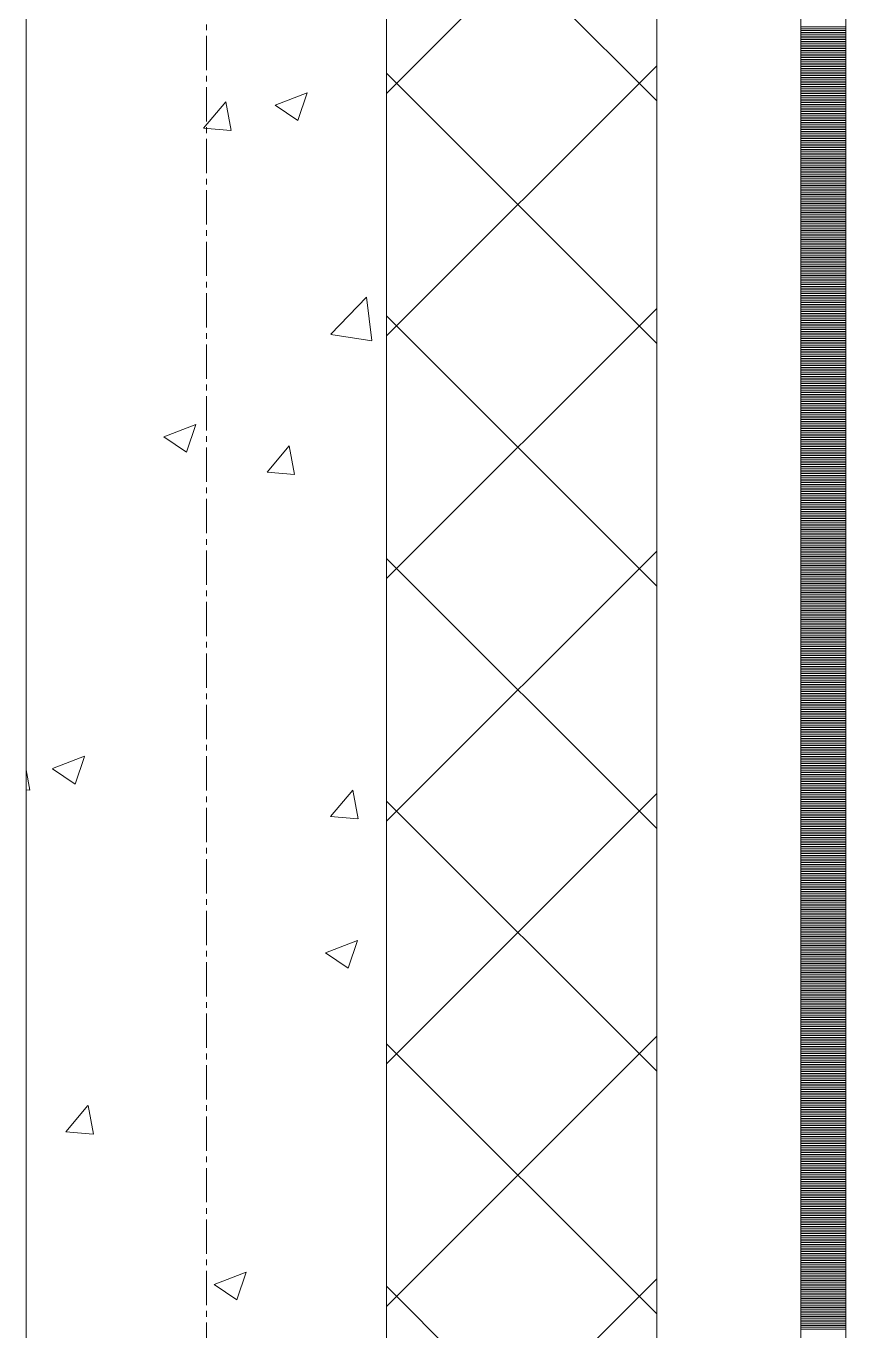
# Model space of a CAD drawing. Header units: millimetres. Extents: x -231292 to 573618, y -153144 to 564035.
# Drawn here: x 28883 to 29338, y -109695 to -108971 of the extents above; entities that cross this region are included whole.
import ezdxf

# ---------------------------------------------------------------- set-up
doc = ezdxf.new("R2010")
doc.units = ezdxf.units.MM
doc.linetypes.add('CENTER2', pattern=[28.575, 19.05, -3.175, 3.175, -3.175])
doc.layers.get('0').update_dxf_attribs({"color": 250})
for name, color, linetype, lineweight in [('АР_Стены ПЕНОблок', 250, 'Continuous', 20), ('АР_Тонкая', 250, 'Continuous', 5), ('АР_Утеплитель', 250, 'Continuous', 0), ('АР_Штриховка', 250, 'Continuous', 0), ('РД_Оси_100', 250, 'Continuous', 0)]:
    doc.layers.add(name, color=color, linetype=linetype, lineweight=lineweight)

# ---------------------------------------------------------------- blocks, each defined once
blk = doc.blocks.new('оси_рен')
at = {"layer": 'РД_Оси_100', "color": 251, "linetype": 'CENTER2', "true_color": 0x636466}
blk.add_line((1215752.916, 135558.25), (1215752.916, 223268.25), dxfattribs=at)

msp = doc.modelspace()

# ---------------------------------------------------------------- linework, layer by layer
at = {"layer": 'АР_Стены ПЕНОблок', "color": 18, "linetype": 'Continuous', "lineweight": 20, "true_color": 0x000000}
for p, q in [((28883.458, -100645.283), (28883.458, -110845.283)), ((29083.458, -110845.283), (29083.458, -100645.283))]:
    msp.add_line(p, q, dxfattribs=at)
at = {"layer": 'АР_Тонкая', "color": 18, "linetype": 'Continuous', "lineweight": 5, "true_color": 0x000000}
for p, q in [((29233.458, -100645.283), (29233.458, -110845.283)), ((29313.458, -110845.283), (29313.458, -100645.283)), ((29313.458, -100645.283), (29313.458, -110845.283)), ((29338.458, -110845.283), (29338.458, -100645.283))]:
    msp.add_line(p, q, dxfattribs=at)
at = {"layer": 'АР_Утеплитель', "color": 18, "linetype": 'Continuous', "lineweight": 0, "true_color": 0x000000}
for p, q in [((29083.458, -100645.283), (29083.458, -110845.283)), ((29233.458, -110845.283), (29233.458, -100645.283))]:
    msp.add_line(p, q, dxfattribs=at)
at = {"layer": 'АР_Штриховка', "color": 18, "linetype": 'Continuous', "lineweight": 0, "true_color": 0x000000}
for p, q in [((29083.458, -109008.138), (29233.458, -108858.138)), ((29233.458, -109012.281), (29083.458, -108862.281)), ((29313.458, -108971.283), (29338.458, -108971.283)), ((29313.458, -108972.283), (29338.458, -108972.283)), ((29313.458, -108973.283), (29338.458, -108973.283)), ((29313.458, -108974.283), (29338.458, -108974.283)), ((29313.458, -108975.283), (29338.458, -108975.283)), ((29313.458, -108976.283), (29338.458, -108976.283)), ((29313.458, -108977.283), (29338.458, -108977.283)), ((29313.458, -108978.283), (29338.458, -108978.283)), ((29313.458, -108979.283), (29338.458, -108979.283)), ((29313.458, -108980.283), (29338.458, -108980.283)), ((29313.458, -108981.283), (29338.458, -108981.283)), ((29313.458, -108982.283), (29338.458, -108982.283)), ((29313.458, -108983.283), (29338.458, -108983.283)), ((29313.458, -108984.283), (29338.458, -108984.283)), ((29313.458, -108985.283), (29338.458, -108985.283)), ((29313.458, -108986.283), (29338.458, -108986.283)), ((29083.458, -109142.842), (29233.458, -108992.842)), ((29313.458, -108987.283), (29338.458, -108987.283)), ((29313.458, -108988.283), (29338.458, -108988.283)), ((29313.458, -108989.283), (29338.458, -108989.283)), ((29313.458, -108990.283), (29338.458, -108990.283)), ((29313.458, -108991.283), (29338.458, -108991.283)), ((29313.458, -108992.283), (29338.458, -108992.283)), ((29313.458, -108993.283), (29338.458, -108993.283)), ((29233.458, -109146.985), (29083.458, -108996.985)), ((29313.458, -108994.283), (29338.458, -108994.283)), ((29313.458, -108995.283), (29338.458, -108995.283)), ((29313.458, -108996.283), (29338.458, -108996.283)), ((29313.458, -108997.283), (29338.458, -108997.283)), ((29313.458, -108998.283), (29338.458, -108998.283)), ((29313.458, -108999.283), (29338.458, -108999.283)), ((29313.458, -109000.283), (29338.458, -109000.283)), ((29021.651, -109014.684), (29039.435, -109007.857)), ((29034.27, -109023.251), (29039.42, -109007.902)), ((29313.458, -109001.283), (29338.458, -109001.283)), ((29313.458, -109002.283), (29338.458, -109002.283)), ((29313.458, -109003.283), (29338.458, -109003.283)), ((29313.458, -109004.283), (29338.458, -109004.283)), ((29313.458, -109005.283), (29338.458, -109005.283)), ((29313.458, -109006.283), (29338.458, -109006.283)), ((29313.458, -109007.283), (29338.458, -109007.283)), ((28981.975, -109027.454), (28994.22, -109012.861)), ((28997.227, -109028.771), (28994.29, -109012.85)), ((29021.631, -109014.727), (29034.266, -109023.249)), ((29313.458, -109008.283), (29338.458, -109008.283)), ((29313.458, -109009.283), (29338.458, -109009.283)), ((29313.458, -109010.283), (29338.458, -109010.283)), ((29313.458, -109011.283), (29338.458, -109011.283)), ((29313.458, -109012.283), (29338.458, -109012.283)), ((29313.458, -109013.283), (29338.458, -109013.283)), ((29313.458, -109014.283), (29338.458, -109014.283)), ((29313.458, -109015.283), (29338.458, -109015.283)), ((29313.458, -109016.283), (29338.458, -109016.283)), ((29313.458, -109017.283), (29338.458, -109017.283)), ((29313.458, -109018.283), (29338.458, -109018.283)), ((29313.458, -109019.283), (29338.458, -109019.283)), ((29313.458, -109020.283), (29338.458, -109020.283)), ((29313.458, -109021.283), (29338.458, -109021.283)), ((29313.458, -109022.283), (29338.458, -109022.283)), ((28981.975, -109027.456), (28997.157, -109028.784)), ((29313.458, -109023.283), (29338.458, -109023.283)), ((29313.458, -109024.283), (29338.458, -109024.283)), ((29313.458, -109025.283), (29338.458, -109025.283)), ((29313.458, -109026.283), (29338.458, -109026.283)), ((29313.458, -109027.283), (29338.458, -109027.283)), ((29313.458, -109028.283), (29338.458, -109028.283)), ((29313.458, -109029.283), (29338.458, -109029.283)), ((29313.458, -109030.283), (29338.458, -109030.283)), ((29313.458, -109031.283), (29338.458, -109031.283)), ((29313.458, -109032.283), (29338.458, -109032.283)), ((29313.458, -109033.283), (29338.458, -109033.283)), ((29313.458, -109034.283), (29338.458, -109034.283)), ((29313.458, -109035.283), (29338.458, -109035.283)), ((29313.458, -109036.283), (29338.458, -109036.283)), ((29313.458, -109037.283), (29338.458, -109037.283)), ((29313.458, -109038.283), (29338.458, -109038.283)), ((29313.458, -109039.283), (29338.458, -109039.283)), ((29313.458, -109040.283), (29338.458, -109040.283)), ((29313.458, -109041.283), (29338.458, -109041.283)), ((29313.458, -109042.283), (29338.458, -109042.283)), ((29313.458, -109043.283), (29338.458, -109043.283)), ((29313.458, -109044.283), (29338.458, -109044.283)), ((29313.458, -109045.283), (29338.458, -109045.283)), ((29313.458, -109046.283), (29338.458, -109046.283)), ((29313.458, -109047.283), (29338.458, -109047.283)), ((29313.458, -109048.283), (29338.458, -109048.283)), ((29313.458, -109049.283), (29338.458, -109049.283)), ((29313.458, -109050.283), (29338.458, -109050.283)), ((29313.458, -109051.283), (29338.458, -109051.283)), ((29313.458, -109052.283), (29338.458, -109052.283)), ((29313.458, -109053.283), (29338.458, -109053.283)), ((29313.458, -109054.283), (29338.458, -109054.283)), ((29313.458, -109055.283), (29338.458, -109055.283)), ((29313.458, -109056.283), (29338.458, -109056.283)), ((29313.458, -109057.283), (29338.458, -109057.283)), ((29313.458, -109058.283), (29338.458, -109058.283)), ((29313.458, -109059.283), (29338.458, -109059.283)), ((29313.458, -109060.283), (29338.458, -109060.283)), ((29313.458, -109061.283), (29338.458, -109061.283)), ((29313.458, -109062.283), (29338.458, -109062.283)), ((29313.458, -109063.283), (29338.458, -109063.283)), ((29313.458, -109064.283), (29338.458, -109064.283)), ((29313.458, -109065.283), (29338.458, -109065.283)), ((29313.458, -109066.283), (29338.458, -109066.283)), ((29313.458, -109067.283), (29338.458, -109067.283)), ((29313.458, -109068.283), (29338.458, -109068.283)), ((29313.458, -109069.283), (29338.458, -109069.283)), ((29313.458, -109070.283), (29338.458, -109070.283)), ((29313.458, -109071.283), (29338.458, -109071.283)), ((29313.458, -109072.283), (29338.458, -109072.283)), ((29313.458, -109073.283), (29338.458, -109073.283)), ((29313.458, -109074.283), (29338.458, -109074.283)), ((29313.458, -109075.283), (29338.458, -109075.283)), ((29313.458, -109076.283), (29338.458, -109076.283)), ((29313.458, -109077.283), (29338.458, -109077.283)), ((29313.458, -109078.283), (29338.458, -109078.283)), ((29313.458, -109079.283), (29338.458, -109079.283)), ((29313.458, -109080.283), (29338.458, -109080.283)), ((29313.458, -109081.283), (29338.458, -109081.283)), ((29313.458, -109082.283), (29338.458, -109082.283)), ((29313.458, -109083.283), (29338.458, -109083.283)), ((29313.458, -109084.283), (29338.458, -109084.283)), ((29313.458, -109085.283), (29338.458, -109085.283)), ((29313.458, -109086.283), (29338.458, -109086.283)), ((29313.458, -109087.283), (29338.458, -109087.283)), ((29313.458, -109088.283), (29338.458, -109088.283)), ((29313.458, -109089.283), (29338.458, -109089.283)), ((29313.458, -109090.283), (29338.458, -109090.283)), ((29313.458, -109091.283), (29338.458, -109091.283)), ((29313.458, -109092.283), (29338.458, -109092.283)), ((29313.458, -109093.283), (29338.458, -109093.283)), ((29313.458, -109094.283), (29338.458, -109094.283)), ((29313.458, -109095.283), (29338.458, -109095.283)), ((29313.458, -109096.283), (29338.458, -109096.283)), ((29313.458, -109097.283), (29338.458, -109097.283)), ((29313.458, -109098.283), (29338.458, -109098.283)), ((29313.458, -109099.283), (29338.458, -109099.283)), ((29313.458, -109100.283), (29338.458, -109100.283)), ((29313.458, -109101.283), (29338.458, -109101.283)), ((29313.458, -109102.283), (29338.458, -109102.283)), ((29313.458, -109103.283), (29338.458, -109103.283)), ((29313.458, -109104.283), (29338.458, -109104.283)), ((29313.458, -109105.283), (29338.458, -109105.283)), ((29313.458, -109106.283), (29338.458, -109106.283)), ((29313.458, -109107.283), (29338.458, -109107.283)), ((29313.458, -109108.283), (29338.458, -109108.283)), ((29313.458, -109109.283), (29338.458, -109109.283)), ((29313.458, -109110.283), (29338.458, -109110.283)), ((29313.458, -109111.283), (29338.458, -109111.283)), ((29313.458, -109112.283), (29338.458, -109112.283)), ((29313.458, -109113.283), (29338.458, -109113.283)), ((29313.458, -109114.283), (29338.458, -109114.283)), ((29313.458, -109115.283), (29338.458, -109115.283)), ((29313.458, -109116.283), (29338.458, -109116.283)), ((29052.652, -109141.92), (29072.435, -109121.301)), ((29075.261, -109145.421), (29072.455, -109121.299)), ((29313.458, -109117.283), (29338.458, -109117.283)), ((29313.458, -109118.283), (29338.458, -109118.283)), ((29313.458, -109119.283), (29338.458, -109119.283)), ((29313.458, -109120.283), (29338.458, -109120.283)), ((29313.458, -109121.283), (29338.458, -109121.283)), ((29313.458, -109122.283), (29338.458, -109122.283)), ((29313.458, -109123.283), (29338.458, -109123.283)), ((29083.458, -109277.545), (29233.458, -109127.545)), ((29313.458, -109124.283), (29338.458, -109124.283)), ((29313.458, -109125.283), (29338.458, -109125.283)), ((29313.458, -109126.283), (29338.458, -109126.283)), ((29313.458, -109127.283), (29338.458, -109127.283)), ((29313.458, -109128.283), (29338.458, -109128.283)), ((29313.458, -109129.283), (29338.458, -109129.283)), ((29313.458, -109130.283), (29338.458, -109130.283)), ((29313.458, -109131.283), (29338.458, -109131.283)), ((29233.458, -109281.689), (29083.458, -109131.689)), ((29313.458, -109132.283), (29338.458, -109132.283)), ((29313.458, -109133.283), (29338.458, -109133.283)), ((29313.458, -109134.283), (29338.458, -109134.283)), ((29313.458, -109135.283), (29338.458, -109135.283)), ((29313.458, -109136.283), (29338.458, -109136.283)), ((29313.458, -109137.283), (29338.458, -109137.283)), ((29313.458, -109138.283), (29338.458, -109138.283)), ((29052.666, -109141.951), (29075.256, -109145.454)), ((29313.458, -109139.283), (29338.458, -109139.283)), ((29313.458, -109140.283), (29338.458, -109140.283)), ((29313.458, -109141.283), (29338.458, -109141.283)), ((29313.458, -109142.283), (29338.458, -109142.283)), ((29313.458, -109143.283), (29338.458, -109143.283)), ((29313.458, -109144.283), (29338.458, -109144.283)), ((29313.458, -109145.283), (29338.458, -109145.283)), ((29313.458, -109146.283), (29338.458, -109146.283)), ((29313.458, -109147.283), (29338.458, -109147.283)), ((29313.458, -109148.283), (29338.458, -109148.283)), ((29313.458, -109149.283), (29338.458, -109149.283)), ((29313.458, -109150.283), (29338.458, -109150.283)), ((29313.458, -109151.283), (29338.458, -109151.283)), ((29313.458, -109152.283), (29338.458, -109152.283)), ((29313.458, -109153.283), (29338.458, -109153.283)), ((29313.458, -109154.283), (29338.458, -109154.283)), ((29313.458, -109155.283), (29338.458, -109155.283)), ((29313.458, -109156.283), (29338.458, -109156.283)), ((29313.458, -109157.283), (29338.458, -109157.283)), ((29313.458, -109158.283), (29338.458, -109158.283)), ((29313.458, -109159.283), (29338.458, -109159.283)), ((29313.458, -109160.283), (29338.458, -109160.283)), ((29313.458, -109161.283), (29338.458, -109161.283)), ((29313.458, -109162.283), (29338.458, -109162.283)), ((29313.458, -109163.283), (29338.458, -109163.283)), ((29313.458, -109164.283), (29338.458, -109164.283)), ((29313.458, -109165.283), (29338.458, -109165.283)), ((29313.458, -109166.283), (29338.458, -109166.283)), ((29313.458, -109167.283), (29338.458, -109167.283)), ((29313.458, -109168.283), (29338.458, -109168.283)), ((29313.458, -109169.283), (29338.458, -109169.283)), ((29313.458, -109170.283), (29338.458, -109170.283)), ((29313.458, -109171.283), (29338.458, -109171.283)), ((29313.458, -109172.283), (29338.458, -109172.283)), ((29313.458, -109173.283), (29338.458, -109173.283)), ((29313.458, -109174.283), (29338.458, -109174.283)), ((29313.458, -109175.283), (29338.458, -109175.283)), ((29313.458, -109176.283), (29338.458, -109176.283)), ((29313.458, -109177.283), (29338.458, -109177.283)), ((29313.458, -109178.283), (29338.458, -109178.283)), ((29313.458, -109179.283), (29338.458, -109179.283)), ((29313.458, -109180.283), (29338.458, -109180.283)), ((29313.458, -109181.283), (29338.458, -109181.283)), ((29313.458, -109182.283), (29338.458, -109182.283)), ((29313.458, -109183.283), (29338.458, -109183.283)), ((29313.458, -109184.283), (29338.458, -109184.283)), ((29313.458, -109185.283), (29338.458, -109185.283)), ((29313.458, -109186.283), (29338.458, -109186.283)), ((29313.458, -109187.283), (29338.458, -109187.283)), ((29313.458, -109188.283), (29338.458, -109188.283)), ((29313.458, -109189.283), (29338.458, -109189.283)), ((28959.849, -109198.872), (28977.633, -109192.045)), ((28972.468, -109207.439), (28977.618, -109192.09)), ((29313.458, -109190.283), (29338.458, -109190.283)), ((29313.458, -109191.283), (29338.458, -109191.283)), ((29313.458, -109192.283), (29338.458, -109192.283)), ((29313.458, -109193.283), (29338.458, -109193.283)), ((29313.458, -109194.283), (29338.458, -109194.283)), ((29313.458, -109195.283), (29338.458, -109195.283)), ((29313.458, -109196.283), (29338.458, -109196.283)), ((28959.829, -109198.915), (28972.464, -109207.437)), ((29313.458, -109197.283), (29338.458, -109197.283)), ((29313.458, -109198.283), (29338.458, -109198.283)), ((29313.458, -109199.283), (29338.458, -109199.283)), ((29313.458, -109200.283), (29338.458, -109200.283)), ((29313.458, -109201.283), (29338.458, -109201.283)), ((29313.458, -109202.283), (29338.458, -109202.283)), ((29313.458, -109203.283), (29338.458, -109203.283)), ((29017.219, -109218.511), (29029.464, -109203.918)), ((29032.47, -109219.828), (29029.533, -109203.907)), ((29313.458, -109204.283), (29338.458, -109204.283)), ((29313.458, -109205.283), (29338.458, -109205.283)), ((29313.458, -109206.283), (29338.458, -109206.283)), ((29313.458, -109207.283), (29338.458, -109207.283)), ((29313.458, -109208.283), (29338.458, -109208.283)), ((29313.458, -109209.283), (29338.458, -109209.283)), ((29313.458, -109210.283), (29338.458, -109210.283)), ((29313.458, -109211.283), (29338.458, -109211.283)), ((29313.458, -109212.283), (29338.458, -109212.283)), ((29313.458, -109213.283), (29338.458, -109213.283)), ((29313.458, -109214.283), (29338.458, -109214.283)), ((29313.458, -109215.283), (29338.458, -109215.283)), ((29313.458, -109216.283), (29338.458, -109216.283)), ((29313.458, -109217.283), (29338.458, -109217.283)), ((29313.458, -109218.283), (29338.458, -109218.283)), ((29017.219, -109218.513), (29032.401, -109219.841)), ((29313.458, -109219.283), (29338.458, -109219.283)), ((29313.458, -109220.283), (29338.458, -109220.283)), ((29313.458, -109221.283), (29338.458, -109221.283)), ((29313.458, -109222.283), (29338.458, -109222.283)), ((29313.458, -109223.283), (29338.458, -109223.283)), ((29313.458, -109224.283), (29338.458, -109224.283)), ((29313.458, -109225.283), (29338.458, -109225.283)), ((29313.458, -109226.283), (29338.458, -109226.283)), ((29313.458, -109227.283), (29338.458, -109227.283)), ((29313.458, -109228.283), (29338.458, -109228.283)), ((29313.458, -109229.283), (29338.458, -109229.283)), ((29313.458, -109230.283), (29338.458, -109230.283)), ((29313.458, -109231.283), (29338.458, -109231.283)), ((29313.458, -109232.283), (29338.458, -109232.283)), ((29313.458, -109233.283), (29338.458, -109233.283)), ((29313.458, -109234.283), (29338.458, -109234.283)), ((29313.458, -109235.283), (29338.458, -109235.283)), ((29313.458, -109236.283), (29338.458, -109236.283)), ((29313.458, -109237.283), (29338.458, -109237.283)), ((29313.458, -109238.283), (29338.458, -109238.283)), ((29313.458, -109239.283), (29338.458, -109239.283)), ((29313.458, -109240.283), (29338.458, -109240.283)), ((29313.458, -109241.283), (29338.458, -109241.283)), ((29313.458, -109242.283), (29338.458, -109242.283)), ((29313.458, -109243.283), (29338.458, -109243.283)), ((29313.458, -109244.283), (29338.458, -109244.283)), ((29313.458, -109245.283), (29338.458, -109245.283)), ((29313.458, -109246.283), (29338.458, -109246.283)), ((29313.458, -109247.283), (29338.458, -109247.283)), ((29313.458, -109248.283), (29338.458, -109248.283)), ((29313.458, -109249.283), (29338.458, -109249.283)), ((29313.458, -109250.283), (29338.458, -109250.283)), ((29313.458, -109251.283), (29338.458, -109251.283)), ((29313.458, -109252.283), (29338.458, -109252.283)), ((29313.458, -109253.283), (29338.458, -109253.283)), ((29313.458, -109254.283), (29338.458, -109254.283)), ((29313.458, -109255.283), (29338.458, -109255.283)), ((29313.458, -109256.283), (29338.458, -109256.283)), ((29313.458, -109257.283), (29338.458, -109257.283)), ((29313.458, -109258.283), (29338.458, -109258.283)), ((29313.458, -109259.283), (29338.458, -109259.283)), ((29313.458, -109260.283), (29338.458, -109260.283)), ((29313.458, -109261.283), (29338.458, -109261.283)), ((29083.458, -109412.249), (29233.458, -109262.249)), ((29233.458, -109416.393), (29083.458, -109266.393)), ((29313.458, -109262.283), (29338.458, -109262.283)), ((29313.458, -109263.283), (29338.458, -109263.283)), ((29313.458, -109264.283), (29338.458, -109264.283)), ((29313.458, -109265.283), (29338.458, -109265.283)), ((29313.458, -109266.283), (29338.458, -109266.283)), ((29313.458, -109267.283), (29338.458, -109267.283)), ((29313.458, -109268.283), (29338.458, -109268.283)), ((29313.458, -109269.283), (29338.458, -109269.283)), ((29313.458, -109270.283), (29338.458, -109270.283)), ((29313.458, -109271.283), (29338.458, -109271.283)), ((29313.458, -109272.283), (29338.458, -109272.283)), ((29313.458, -109273.283), (29338.458, -109273.283)), ((29313.458, -109274.283), (29338.458, -109274.283)), ((29313.458, -109275.283), (29338.458, -109275.283)), ((29313.458, -109276.283), (29338.458, -109276.283)), ((29313.458, -109277.283), (29338.458, -109277.283)), ((29313.458, -109278.283), (29338.458, -109278.283)), ((29313.458, -109279.283), (29338.458, -109279.283)), ((29313.458, -109280.283), (29338.458, -109280.283)), ((29313.458, -109281.283), (29338.458, -109281.283)), ((29313.458, -109282.283), (29338.458, -109282.283)), ((29313.458, -109283.283), (29338.458, -109283.283)), ((29313.458, -109284.283), (29338.458, -109284.283)), ((29313.458, -109285.283), (29338.458, -109285.283)), ((29313.458, -109286.283), (29338.458, -109286.283)), ((29313.458, -109287.283), (29338.458, -109287.283)), ((29313.458, -109288.283), (29338.458, -109288.283)), ((29313.458, -109289.283), (29338.458, -109289.283)), ((29313.458, -109290.283), (29338.458, -109290.283)), ((29313.458, -109291.283), (29338.458, -109291.283)), ((29313.458, -109292.283), (29338.458, -109292.283)), ((29313.458, -109293.283), (29338.458, -109293.283)), ((29313.458, -109294.283), (29338.458, -109294.283)), ((29313.458, -109295.283), (29338.458, -109295.283)), ((29313.458, -109296.283), (29338.458, -109296.283)), ((29313.458, -109297.283), (29338.458, -109297.283)), ((29313.458, -109298.283), (29338.458, -109298.283)), ((29313.458, -109299.283), (29338.458, -109299.283)), ((29313.458, -109300.283), (29338.458, -109300.283)), ((29313.458, -109301.283), (29338.458, -109301.283)), ((29313.458, -109302.283), (29338.458, -109302.283)), ((29313.458, -109303.283), (29338.458, -109303.283)), ((29313.458, -109304.283), (29338.458, -109304.283)), ((29313.458, -109305.283), (29338.458, -109305.283)), ((29313.458, -109306.283), (29338.458, -109306.283)), ((29313.458, -109307.283), (29338.458, -109307.283)), ((29313.458, -109308.283), (29338.458, -109308.283)), ((29313.458, -109309.283), (29338.458, -109309.283)), ((29313.458, -109310.283), (29338.458, -109310.283)), ((29313.458, -109311.283), (29338.458, -109311.283)), ((29313.458, -109312.283), (29338.458, -109312.283)), ((29313.458, -109313.283), (29338.458, -109313.283)), ((29313.458, -109314.283), (29338.458, -109314.283)), ((29313.458, -109315.283), (29338.458, -109315.283)), ((29313.458, -109316.283), (29338.458, -109316.283)), ((29313.458, -109317.283), (29338.458, -109317.283)), ((29313.458, -109318.283), (29338.458, -109318.283)), ((29313.458, -109319.283), (29338.458, -109319.283)), ((29313.458, -109320.283), (29338.458, -109320.283)), ((29313.458, -109321.283), (29338.458, -109321.283)), ((29313.458, -109322.283), (29338.458, -109322.283)), ((29313.458, -109323.283), (29338.458, -109323.283)), ((29313.458, -109324.283), (29338.458, -109324.283)), ((29313.458, -109325.283), (29338.458, -109325.283)), ((29313.458, -109326.283), (29338.458, -109326.283)), ((29313.458, -109327.283), (29338.458, -109327.283)), ((29313.458, -109328.283), (29338.458, -109328.283)), ((29313.458, -109329.283), (29338.458, -109329.283)), ((29313.458, -109330.283), (29338.458, -109330.283)), ((29313.458, -109331.283), (29338.458, -109331.283)), ((29313.458, -109332.283), (29338.458, -109332.283)), ((29313.458, -109333.283), (29338.458, -109333.283)), ((29313.458, -109334.283), (29338.458, -109334.283)), ((29313.458, -109335.283), (29338.458, -109335.283)), ((29313.458, -109336.283), (29338.458, -109336.283)), ((29313.458, -109337.283), (29338.458, -109337.283)), ((29313.458, -109338.283), (29338.458, -109338.283)), ((29313.458, -109339.283), (29338.458, -109339.283)), ((29313.458, -109340.283), (29338.458, -109340.283)), ((29313.458, -109341.283), (29338.458, -109341.283)), ((29313.458, -109342.283), (29338.458, -109342.283)), ((29313.458, -109343.283), (29338.458, -109343.283)), ((29313.458, -109344.283), (29338.458, -109344.283)), ((29313.458, -109345.283), (29338.458, -109345.283)), ((29313.458, -109346.283), (29338.458, -109346.283)), ((29313.458, -109347.283), (29338.458, -109347.283)), ((29313.458, -109348.283), (29338.458, -109348.283)), ((29313.458, -109349.283), (29338.458, -109349.283)), ((29313.458, -109350.283), (29338.458, -109350.283)), ((29313.458, -109351.283), (29338.458, -109351.283)), ((29313.458, -109352.283), (29338.458, -109352.283)), ((29313.458, -109353.283), (29338.458, -109353.283)), ((29313.458, -109354.283), (29338.458, -109354.283)), ((29313.458, -109355.283), (29338.458, -109355.283)), ((29313.458, -109356.283), (29338.458, -109356.283)), ((29313.458, -109357.283), (29338.458, -109357.283)), ((29313.458, -109358.283), (29338.458, -109358.283)), ((29313.458, -109359.283), (29338.458, -109359.283)), ((29313.458, -109360.283), (29338.458, -109360.283)), ((29313.458, -109361.283), (29338.458, -109361.283)), ((29313.458, -109362.283), (29338.458, -109362.283)), ((29313.458, -109363.283), (29338.458, -109363.283)), ((29313.458, -109364.283), (29338.458, -109364.283)), ((29313.458, -109365.283), (29338.458, -109365.283)), ((29313.458, -109366.283), (29338.458, -109366.283)), ((29313.458, -109367.283), (29338.458, -109367.283)), ((29313.458, -109368.283), (29338.458, -109368.283)), ((29313.458, -109369.283), (29338.458, -109369.283)), ((29313.458, -109370.283), (29338.458, -109370.283)), ((28898.046, -109383.06), (28915.831, -109376.234)), ((28910.666, -109391.627), (28915.816, -109376.278)), ((29313.458, -109371.283), (29338.458, -109371.283)), ((29313.458, -109372.283), (29338.458, -109372.283)), ((29313.458, -109373.283), (29338.458, -109373.283)), ((29313.458, -109374.283), (29338.458, -109374.283)), ((29313.458, -109375.283), (29338.458, -109375.283)), ((29313.458, -109376.283), (29338.458, -109376.283)), ((29313.458, -109377.283), (29338.458, -109377.283)), ((28885.529, -109394.946), (28883.458, -109383.72)), ((28898.027, -109383.103), (28910.662, -109391.625)), ((29313.458, -109378.283), (29338.458, -109378.283)), ((29313.458, -109379.283), (29338.458, -109379.283)), ((29313.458, -109380.283), (29338.458, -109380.283)), ((29313.458, -109381.283), (29338.458, -109381.283)), ((29313.458, -109382.283), (29338.458, -109382.283)), ((29313.458, -109383.283), (29338.458, -109383.283)), ((29313.458, -109384.283), (29338.458, -109384.283)), ((29313.458, -109385.283), (29338.458, -109385.283)), ((29313.458, -109386.283), (29338.458, -109386.283)), ((29313.458, -109387.283), (29338.458, -109387.283)), ((29313.458, -109388.283), (29338.458, -109388.283)), ((29313.458, -109389.283), (29338.458, -109389.283)), ((29313.458, -109390.283), (29338.458, -109390.283)), ((29313.458, -109391.283), (29338.458, -109391.283)), ((28883.458, -109394.783), (28885.459, -109394.959)), ((29052.462, -109409.568), (29064.707, -109394.975)), ((29067.713, -109410.885), (29064.776, -109394.964)), ((29083.458, -109546.953), (29233.458, -109396.953)), ((29313.458, -109392.283), (29338.458, -109392.283)), ((29313.458, -109393.283), (29338.458, -109393.283)), ((29313.458, -109394.283), (29338.458, -109394.283)), ((29313.458, -109395.283), (29338.458, -109395.283)), ((29313.458, -109396.283), (29338.458, -109396.283)), ((29313.458, -109397.283), (29338.458, -109397.283)), ((29313.458, -109398.283), (29338.458, -109398.283)), ((29313.458, -109399.283), (29338.458, -109399.283)), ((29233.458, -109551.097), (29083.458, -109401.097)), ((29313.458, -109400.283), (29338.458, -109400.283)), ((29313.458, -109401.283), (29338.458, -109401.283)), ((29313.458, -109402.283), (29338.458, -109402.283)), ((29313.458, -109403.283), (29338.458, -109403.283)), ((29313.458, -109404.283), (29338.458, -109404.283)), ((29313.458, -109405.283), (29338.458, -109405.283)), ((29313.458, -109406.283), (29338.458, -109406.283)), ((29052.462, -109409.569), (29067.644, -109410.898)), ((29313.458, -109407.283), (29338.458, -109407.283)), ((29313.458, -109408.283), (29338.458, -109408.283)), ((29313.458, -109409.283), (29338.458, -109409.283)), ((29313.458, -109410.283), (29338.458, -109410.283)), ((29313.458, -109411.283), (29338.458, -109411.283)), ((29313.458, -109412.283), (29338.458, -109412.283)), ((29313.458, -109413.283), (29338.458, -109413.283)), ((29313.458, -109414.283), (29338.458, -109414.283)), ((29313.458, -109415.283), (29338.458, -109415.283)), ((29313.458, -109416.283), (29338.458, -109416.283)), ((29313.458, -109417.283), (29338.458, -109417.283)), ((29313.458, -109418.283), (29338.458, -109418.283)), ((29313.458, -109419.283), (29338.458, -109419.283)), ((29313.458, -109420.283), (29338.458, -109420.283)), ((29313.458, -109421.283), (29338.458, -109421.283)), ((29313.458, -109422.283), (29338.458, -109422.283)), ((29313.458, -109423.283), (29338.458, -109423.283)), ((29313.458, -109424.283), (29338.458, -109424.283)), ((29313.458, -109425.283), (29338.458, -109425.283)), ((29313.458, -109426.283), (29338.458, -109426.283)), ((29313.458, -109427.283), (29338.458, -109427.283)), ((29313.458, -109428.283), (29338.458, -109428.283)), ((29313.458, -109429.283), (29338.458, -109429.283)), ((29313.458, -109430.283), (29338.458, -109430.283)), ((29313.458, -109431.283), (29338.458, -109431.283)), ((29313.458, -109432.283), (29338.458, -109432.283)), ((29313.458, -109433.283), (29338.458, -109433.283)), ((29313.458, -109434.283), (29338.458, -109434.283)), ((29313.458, -109435.283), (29338.458, -109435.283)), ((29313.458, -109436.283), (29338.458, -109436.283)), ((29313.458, -109437.283), (29338.458, -109437.283)), ((29313.458, -109438.283), (29338.458, -109438.283)), ((29313.458, -109439.283), (29338.458, -109439.283)), ((29313.458, -109440.283), (29338.458, -109440.283)), ((29313.458, -109441.283), (29338.458, -109441.283)), ((29313.458, -109442.283), (29338.458, -109442.283)), ((29313.458, -109443.283), (29338.458, -109443.283)), ((29313.458, -109444.283), (29338.458, -109444.283)), ((29313.458, -109445.283), (29338.458, -109445.283)), ((29313.458, -109446.283), (29338.458, -109446.283)), ((29313.458, -109447.283), (29338.458, -109447.283)), ((29313.458, -109448.283), (29338.458, -109448.283)), ((29313.458, -109449.283), (29338.458, -109449.283)), ((29313.458, -109450.283), (29338.458, -109450.283)), ((29313.458, -109451.283), (29338.458, -109451.283)), ((29313.458, -109452.283), (29338.458, -109452.283)), ((29313.458, -109453.283), (29338.458, -109453.283)), ((29313.458, -109454.283), (29338.458, -109454.283)), ((29313.458, -109455.283), (29338.458, -109455.283)), ((29313.458, -109456.283), (29338.458, -109456.283)), ((29313.458, -109457.283), (29338.458, -109457.283)), ((29313.458, -109458.283), (29338.458, -109458.283)), ((29313.458, -109459.283), (29338.458, -109459.283)), ((29313.458, -109460.283), (29338.458, -109460.283)), ((29313.458, -109461.283), (29338.458, -109461.283)), ((29313.458, -109462.283), (29338.458, -109462.283)), ((29313.458, -109463.283), (29338.458, -109463.283)), ((29313.458, -109464.283), (29338.458, -109464.283)), ((29313.458, -109465.283), (29338.458, -109465.283)), ((29313.458, -109466.283), (29338.458, -109466.283)), ((29313.458, -109467.283), (29338.458, -109467.283)), ((29313.458, -109468.283), (29338.458, -109468.283)), ((29313.458, -109469.283), (29338.458, -109469.283)), ((29313.458, -109470.283), (29338.458, -109470.283)), ((29313.458, -109471.283), (29338.458, -109471.283)), ((29049.661, -109485.326), (29067.446, -109478.499)), ((29062.28, -109493.892), (29067.43, -109478.543)), ((29313.458, -109472.283), (29338.458, -109472.283)), ((29313.458, -109473.283), (29338.458, -109473.283)), ((29313.458, -109474.283), (29338.458, -109474.283)), ((29313.458, -109475.283), (29338.458, -109475.283)), ((29313.458, -109476.283), (29338.458, -109476.283)), ((29313.458, -109477.283), (29338.458, -109477.283)), ((29313.458, -109478.283), (29338.458, -109478.283)), ((29049.641, -109485.368), (29062.276, -109493.89)), ((29313.458, -109479.283), (29338.458, -109479.283)), ((29313.458, -109480.283), (29338.458, -109480.283)), ((29313.458, -109481.283), (29338.458, -109481.283)), ((29313.458, -109482.283), (29338.458, -109482.283)), ((29313.458, -109483.283), (29338.458, -109483.283)), ((29313.458, -109484.283), (29338.458, -109484.283)), ((29313.458, -109485.283), (29338.458, -109485.283)), ((29313.458, -109486.283), (29338.458, -109486.283)), ((29313.458, -109487.283), (29338.458, -109487.283)), ((29313.458, -109488.283), (29338.458, -109488.283)), ((29313.458, -109489.283), (29338.458, -109489.283)), ((29313.458, -109490.283), (29338.458, -109490.283)), ((29313.458, -109491.283), (29338.458, -109491.283)), ((29313.458, -109492.283), (29338.458, -109492.283)), ((29313.458, -109493.283), (29338.458, -109493.283)), ((29313.458, -109494.283), (29338.458, -109494.283)), ((29313.458, -109495.283), (29338.458, -109495.283)), ((29313.458, -109496.283), (29338.458, -109496.283)), ((29313.458, -109497.283), (29338.458, -109497.283)), ((29313.458, -109498.283), (29338.458, -109498.283)), ((29313.458, -109499.283), (29338.458, -109499.283)), ((29313.458, -109500.283), (29338.458, -109500.283)), ((29313.458, -109501.283), (29338.458, -109501.283)), ((29313.458, -109502.283), (29338.458, -109502.283)), ((29313.458, -109503.283), (29338.458, -109503.283)), ((29313.458, -109504.283), (29338.458, -109504.283)), ((29313.458, -109505.283), (29338.458, -109505.283)), ((29313.458, -109506.283), (29338.458, -109506.283)), ((29313.458, -109507.283), (29338.458, -109507.283)), ((29313.458, -109508.283), (29338.458, -109508.283)), ((29313.458, -109509.283), (29338.458, -109509.283)), ((29313.458, -109510.283), (29338.458, -109510.283)), ((29313.458, -109511.283), (29338.458, -109511.283)), ((29313.458, -109512.283), (29338.458, -109512.283)), ((29313.458, -109513.283), (29338.458, -109513.283)), ((29313.458, -109514.283), (29338.458, -109514.283)), ((29313.458, -109515.283), (29338.458, -109515.283)), ((29313.458, -109516.283), (29338.458, -109516.283)), ((29313.458, -109517.283), (29338.458, -109517.283)), ((29313.458, -109518.283), (29338.458, -109518.283)), ((29313.458, -109519.283), (29338.458, -109519.283)), ((29313.458, -109520.283), (29338.458, -109520.283)), ((29313.458, -109521.283), (29338.458, -109521.283)), ((29313.458, -109522.283), (29338.458, -109522.283)), ((29313.458, -109523.283), (29338.458, -109523.283)), ((29313.458, -109524.283), (29338.458, -109524.283)), ((29313.458, -109525.283), (29338.458, -109525.283)), ((29313.458, -109526.283), (29338.458, -109526.283)), ((29313.458, -109527.283), (29338.458, -109527.283)), ((29313.458, -109528.283), (29338.458, -109528.283)), ((29313.458, -109529.283), (29338.458, -109529.283)), ((29083.458, -109681.657), (29233.458, -109531.657)), ((29233.458, -109685.801), (29083.458, -109535.801)), ((29313.458, -109530.283), (29338.458, -109530.283)), ((29313.458, -109531.283), (29338.458, -109531.283)), ((29313.458, -109532.283), (29338.458, -109532.283)), ((29313.458, -109533.283), (29338.458, -109533.283)), ((29313.458, -109534.283), (29338.458, -109534.283)), ((29313.458, -109535.283), (29338.458, -109535.283)), ((29313.458, -109536.283), (29338.458, -109536.283)), ((29313.458, -109537.283), (29338.458, -109537.283)), ((29313.458, -109538.283), (29338.458, -109538.283)), ((29313.458, -109539.283), (29338.458, -109539.283)), ((29313.458, -109540.283), (29338.458, -109540.283)), ((29313.458, -109541.283), (29338.458, -109541.283)), ((29313.458, -109542.283), (29338.458, -109542.283)), ((29313.458, -109543.283), (29338.458, -109543.283)), ((29313.458, -109544.283), (29338.458, -109544.283)), ((29313.458, -109545.283), (29338.458, -109545.283)), ((29313.458, -109546.283), (29338.458, -109546.283)), ((29313.458, -109547.283), (29338.458, -109547.283)), ((29313.458, -109548.283), (29338.458, -109548.283)), ((29313.458, -109549.283), (29338.458, -109549.283)), ((29313.458, -109550.283), (29338.458, -109550.283)), ((29313.458, -109551.283), (29338.458, -109551.283)), ((29313.458, -109552.283), (29338.458, -109552.283)), ((29313.458, -109553.283), (29338.458, -109553.283)), ((29313.458, -109554.283), (29338.458, -109554.283)), ((29313.458, -109555.283), (29338.458, -109555.283)), ((29313.458, -109556.283), (29338.458, -109556.283)), ((29313.458, -109557.283), (29338.458, -109557.283)), ((29313.458, -109558.283), (29338.458, -109558.283)), ((29313.458, -109559.283), (29338.458, -109559.283)), ((29313.458, -109560.283), (29338.458, -109560.283)), ((29313.458, -109561.283), (29338.458, -109561.283)), ((29313.458, -109562.283), (29338.458, -109562.283)), ((29313.458, -109563.283), (29338.458, -109563.283)), ((29313.458, -109564.283), (29338.458, -109564.283)), ((29313.458, -109565.283), (29338.458, -109565.283)), ((28905.521, -109584.686), (28917.766, -109570.093)), ((28920.772, -109586.003), (28917.835, -109570.081)), ((29313.458, -109566.283), (29338.458, -109566.283)), ((29313.458, -109567.283), (29338.458, -109567.283)), ((29313.458, -109568.283), (29338.458, -109568.283)), ((29313.458, -109569.283), (29338.458, -109569.283)), ((29313.458, -109570.283), (29338.458, -109570.283)), ((29313.458, -109571.283), (29338.458, -109571.283)), ((29313.458, -109572.283), (29338.458, -109572.283)), ((29313.458, -109573.283), (29338.458, -109573.283)), ((29313.458, -109574.283), (29338.458, -109574.283)), ((29313.458, -109575.283), (29338.458, -109575.283)), ((29313.458, -109576.283), (29338.458, -109576.283)), ((29313.458, -109577.283), (29338.458, -109577.283)), ((29313.458, -109578.283), (29338.458, -109578.283)), ((29313.458, -109579.283), (29338.458, -109579.283)), ((29313.458, -109580.283), (29338.458, -109580.283)), ((28905.521, -109584.687), (28920.703, -109586.015)), ((29313.458, -109581.283), (29338.458, -109581.283)), ((29313.458, -109582.283), (29338.458, -109582.283)), ((29313.458, -109583.283), (29338.458, -109583.283)), ((29313.458, -109584.283), (29338.458, -109584.283)), ((29313.458, -109585.283), (29338.458, -109585.283)), ((29313.458, -109586.283), (29338.458, -109586.283)), ((29313.458, -109587.283), (29338.458, -109587.283)), ((29313.458, -109588.283), (29338.458, -109588.283)), ((29313.458, -109589.283), (29338.458, -109589.283)), ((29313.458, -109590.283), (29338.458, -109590.283)), ((29313.458, -109591.283), (29338.458, -109591.283)), ((29313.458, -109592.283), (29338.458, -109592.283)), ((29313.458, -109593.283), (29338.458, -109593.283)), ((29313.458, -109594.283), (29338.458, -109594.283)), ((29313.458, -109595.283), (29338.458, -109595.283)), ((29313.458, -109596.283), (29338.458, -109596.283)), ((29313.458, -109597.283), (29338.458, -109597.283)), ((29313.458, -109598.283), (29338.458, -109598.283)), ((29313.458, -109599.283), (29338.458, -109599.283)), ((29313.458, -109600.283), (29338.458, -109600.283)), ((29313.458, -109601.283), (29338.458, -109601.283)), ((29313.458, -109602.283), (29338.458, -109602.283)), ((29313.458, -109603.283), (29338.458, -109603.283)), ((29313.458, -109604.283), (29338.458, -109604.283)), ((29313.458, -109605.283), (29338.458, -109605.283)), ((29313.458, -109606.283), (29338.458, -109606.283)), ((29313.458, -109607.283), (29338.458, -109607.283)), ((29313.458, -109608.283), (29338.458, -109608.283)), ((29313.458, -109609.283), (29338.458, -109609.283)), ((29313.458, -109610.283), (29338.458, -109610.283)), ((29313.458, -109611.283), (29338.458, -109611.283)), ((29313.458, -109612.283), (29338.458, -109612.283)), ((29313.458, -109613.283), (29338.458, -109613.283)), ((29313.458, -109614.283), (29338.458, -109614.283)), ((29313.458, -109615.283), (29338.458, -109615.283)), ((29313.458, -109616.283), (29338.458, -109616.283)), ((29313.458, -109617.283), (29338.458, -109617.283)), ((29313.458, -109618.283), (29338.458, -109618.283)), ((29313.458, -109619.283), (29338.458, -109619.283)), ((29313.458, -109620.283), (29338.458, -109620.283)), ((29313.458, -109621.283), (29338.458, -109621.283)), ((29313.458, -109622.283), (29338.458, -109622.283)), ((29313.458, -109623.283), (29338.458, -109623.283)), ((29313.458, -109624.283), (29338.458, -109624.283)), ((29313.458, -109625.283), (29338.458, -109625.283)), ((29313.458, -109626.283), (29338.458, -109626.283)), ((29313.458, -109627.283), (29338.458, -109627.283)), ((29313.458, -109628.283), (29338.458, -109628.283)), ((29313.458, -109629.283), (29338.458, -109629.283)), ((29313.458, -109630.283), (29338.458, -109630.283)), ((29313.458, -109631.283), (29338.458, -109631.283)), ((29313.458, -109632.283), (29338.458, -109632.283)), ((29313.458, -109633.283), (29338.458, -109633.283)), ((29313.458, -109634.283), (29338.458, -109634.283)), ((29313.458, -109635.283), (29338.458, -109635.283)), ((29313.458, -109636.283), (29338.458, -109636.283)), ((29313.458, -109637.283), (29338.458, -109637.283)), ((29313.458, -109638.283), (29338.458, -109638.283)), ((29313.458, -109639.283), (29338.458, -109639.283)), ((29313.458, -109640.283), (29338.458, -109640.283)), ((29313.458, -109641.283), (29338.458, -109641.283)), ((29313.458, -109642.283), (29338.458, -109642.283)), ((29313.458, -109643.283), (29338.458, -109643.283)), ((29313.458, -109644.283), (29338.458, -109644.283)), ((29313.458, -109645.283), (29338.458, -109645.283)), ((29313.458, -109646.283), (29338.458, -109646.283)), ((29313.458, -109647.283), (29338.458, -109647.283)), ((29313.458, -109648.283), (29338.458, -109648.283)), ((29313.458, -109649.283), (29338.458, -109649.283)), ((29313.458, -109650.283), (29338.458, -109650.283)), ((29313.458, -109651.283), (29338.458, -109651.283)), ((29313.458, -109652.283), (29338.458, -109652.283)), ((29313.458, -109653.283), (29338.458, -109653.283)), ((29313.458, -109654.283), (29338.458, -109654.283)), ((29313.458, -109655.283), (29338.458, -109655.283)), ((29313.458, -109656.283), (29338.458, -109656.283)), ((29313.458, -109657.283), (29338.458, -109657.283)), ((29313.458, -109658.283), (29338.458, -109658.283)), ((29313.458, -109659.283), (29338.458, -109659.283)), ((29313.458, -109660.283), (29338.458, -109660.283)), ((28987.859, -109669.514), (29005.643, -109662.687)), ((29000.478, -109678.08), (29005.628, -109662.731)), ((29083.458, -109816.361), (29233.458, -109666.361)), ((29313.458, -109661.283), (29338.458, -109661.283)), ((29313.458, -109662.283), (29338.458, -109662.283)), ((29313.458, -109663.283), (29338.458, -109663.283)), ((29313.458, -109664.283), (29338.458, -109664.283)), ((29313.458, -109665.283), (29338.458, -109665.283)), ((29313.458, -109666.283), (29338.458, -109666.283)), ((29313.458, -109667.283), (29338.458, -109667.283)), ((28987.839, -109669.556), (29000.474, -109678.078)), ((29233.458, -109820.504), (29083.458, -109670.504)), ((29313.458, -109668.283), (29338.458, -109668.283)), ((29313.458, -109669.283), (29338.458, -109669.283)), ((29313.458, -109670.283), (29338.458, -109670.283)), ((29313.458, -109671.283), (29338.458, -109671.283)), ((29313.458, -109672.283), (29338.458, -109672.283)), ((29313.458, -109673.283), (29338.458, -109673.283)), ((29313.458, -109674.283), (29338.458, -109674.283)), ((29313.458, -109675.283), (29338.458, -109675.283)), ((29313.458, -109676.283), (29338.458, -109676.283)), ((29313.458, -109677.283), (29338.458, -109677.283)), ((29313.458, -109678.283), (29338.458, -109678.283)), ((29313.458, -109679.283), (29338.458, -109679.283)), ((29313.458, -109680.283), (29338.458, -109680.283)), ((29313.458, -109681.283), (29338.458, -109681.283)), ((29313.458, -109682.283), (29338.458, -109682.283)), ((29313.458, -109683.283), (29338.458, -109683.283)), ((29313.458, -109684.283), (29338.458, -109684.283)), ((29313.458, -109685.283), (29338.458, -109685.283)), ((29313.458, -109686.283), (29338.458, -109686.283)), ((29313.458, -109687.283), (29338.458, -109687.283)), ((29313.458, -109688.283), (29338.458, -109688.283)), ((29313.458, -109689.283), (29338.458, -109689.283)), ((29313.458, -109690.283), (29338.458, -109690.283)), ((29313.458, -109691.283), (29338.458, -109691.283)), ((29313.458, -109692.283), (29338.458, -109692.283)), ((29313.458, -109693.283), (29338.458, -109693.283)), ((29313.458, -109694.283), (29338.458, -109694.283))]:
    msp.add_line(p, q, dxfattribs=at)

# ---------------------------------------------------------------- block references
at = {"rotation": 359.999868838025}
msp.add_blockref('оси_рен', (-1186769.82, -284755.728), dxfattribs=at)

doc.saveas('drawing.dxf')
